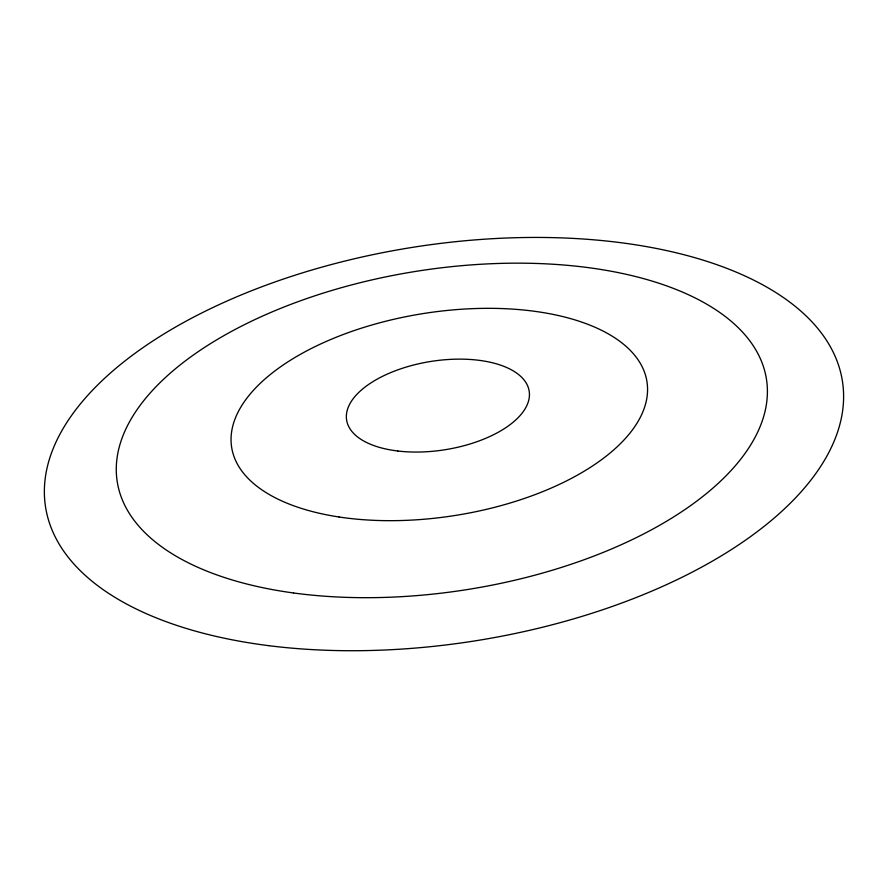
<?xml version="1.0" encoding="UTF-8"?>
<svg xmlns="http://www.w3.org/2000/svg" width="888" height="888" viewBox="0 0 888 888"><rect width="100%" height="100%" fill="white"/><g stroke="black" fill="none" stroke-linecap="round" stroke-linejoin="round"><path stroke-width="1.33" d="M268.82 645.676A403.363 199.223 -9 0 0 842.634 382.606A403.363 199.223 -9 0 0 220.524 303.962A403.363 199.223 -9 0 0 268.82 645.676M339.061 516.994A210.234 102.209 -9 0 0 647.519 387.257A210.234 102.209 -9 0 0 331.346 339.249A210.234 102.209 -9 0 0 339.061 516.994M397.857 451.015A92.419 44.711 -9 0 0 529.215 391.386A92.419 44.711 -9 0 0 386.613 374.392A92.419 44.711 -9 0 0 397.857 451.015M293.506 592.973A328.649 161.161 -9 0 0 766.988 383.316A328.649 161.161 -9 0 0 264.99 314.985A328.649 161.161 -9 0 0 293.506 592.973"/></g></svg>
